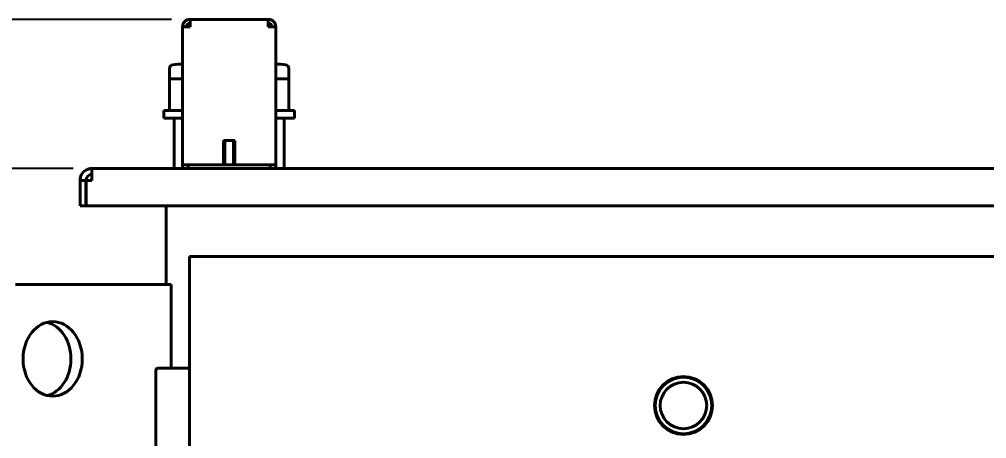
# Model space of a CAD drawing. Header units: millimetres. Extents: x 0 to 4756, y 0 to 3364.
# Drawn here: x 810 to 1328, y 1391 to 1616 of the extents above; entities that cross this region are included whole.
import ezdxf

# ---------------------------------------------------------------- set-up
doc = ezdxf.new("R2010")
doc.units = ezdxf.units.MM
doc.header["$LTSCALE"] = 4
for name, color, linetype, lineweight in [('가시적인 것(ISO)', 3, 'Continuous', 40), ('가시적인 좁은 것(ISO)', 3, 'Continuous', 35), ('치수(ISO)', 2, 'Continuous', 25)]:
    doc.layers.add(name, color=color, linetype=linetype, lineweight=lineweight)
doc.styles.add('치수 텍스트_PSTEK_POSCO', font='isocp.shx')
doc.dimstyles.new('치수_PSTEK_POSCO', dxfattribs={"dimscale": 4, "dimtxt": 5, "dimasz": 2.5, "dimexe": 2, "dimexo": 2.5, "dimgap": 1, "dimtad": 1, "dimrnd": 1e-08, "dimdsep": 46, "dimtxsty": '치수 텍스트_PSTEK_POSCO', "dimcen": 0.09, "dimdle": 10, "dimclrd": 7, "dimclre": 7, "dimclrt": 2, "dimadec": 1, "dimazin": 2, "dimtfac": 1, "dimtmove": 0, "dimatfit": 3, "dimfxl": 0, "dimtolj": 1, "dimlwd": -1, "dimlwe": -1, "dimarcsym": 0})

# ---------------------------------------------------------------- blocks, each defined once
blk = doc.blocks.new('*D23')
at = {"layer": 'Defpoints', "color": 0}
for p in [(848.47, 1536.02), (635.66, 417.82), (820.77, 417.82)]:
    blk.add_point(p, dxfattribs=at)
at = {"layer": '치수(ISO)', "color": 7}
for p, q in [((838.47, 1536.02), (627.66, 1536.02)), ((635.66, 1526.02), (635.66, 427.82)), ((810.77, 417.82), (627.66, 417.82))]:
    blk.add_line(p, q, dxfattribs=at)
for points in [[(634, 1526.02), (637.33, 1526.02), (635.66, 1536.02)], [(634, 427.82), (637.33, 427.82), (635.66, 417.82)]]:
    blk.add_solid(points, dxfattribs=at)
at = {"layer": '치수(ISO)', "color": 2, "insert": (621.66, 947.32), "char_height": 20, "attachment_point": 4, "rotation": 90, "style": '치수 텍스트_PSTEK_POSCO'}
blk.add_mtext('\\A1;1118.2', dxfattribs=at)
blk = doc.blocks.new('*D26')
at = {"layer": 'Defpoints', "color": 0}
for p in [(901.07, 1616.02), (560.38, 419.47), (820.77, 419.47)]:
    blk.add_point(p, dxfattribs=at)
at = {"layer": '치수(ISO)', "color": 7}
for p, q in [((891.07, 1616.02), (552.38, 1616.02)), ((560.38, 1606.02), (560.38, 429.47)), ((810.77, 419.47), (552.38, 419.47))]:
    blk.add_line(p, q, dxfattribs=at)
for points in [[(558.71, 1606.02), (562.05, 1606.02), (560.38, 1616.02)], [(558.71, 429.47), (562.05, 429.47), (560.38, 419.47)]]:
    blk.add_solid(points, dxfattribs=at)
at = {"layer": '치수(ISO)', "color": 2, "insert": (546.38, 986.21), "char_height": 20, "attachment_point": 4, "rotation": 90, "style": '치수 텍스트_PSTEK_POSCO'}
blk.add_mtext('\\A1;1196.6', dxfattribs=at)

msp = doc.modelspace()

# ---------------------------------------------------------------- linework, layer by layer
at = {"layer": '가시적인 것(ISO)'}
for p, q in [((901.0692, 1612.0208), (901.0692, 1616.0208)), ((901.0692, 1616.0208), (943.0692, 1616.0208)), ((943.0692, 1616.0208), (943.0692, 1612.0208)), ((901.0692, 1612.0208), (897.0692, 1612.0208)), ((897.0692, 1540.0208), (897.0692, 1612.0208)), ((947.0692, 1612.0208), (943.0692, 1612.0208)), ((947.0692, 1612.0208), (947.0692, 1540.0208)), ((890.0692, 1584.0208), (890.0692, 1589.6769)), ((954.0692, 1584.0208), (954.0692, 1589.6769)), ((890.0692, 1567.0208), (890.0692, 1584.0208)), ((890.0692, 1584.0208), (896.1807, 1584.0208)), ((896.1807, 1584.0208), (897.0692, 1584.0208)), ((947.0692, 1584.0208), (947.9577, 1584.0208)), ((947.9577, 1584.0208), (954.0692, 1584.0208)), ((954.0692, 1567.0208), (954.0692, 1584.0208)), ((897.0692, 1567.0208), (887.0692, 1567.0208)), ((887.0692, 1563.0208), (887.0692, 1567.0208)), ((957.0692, 1567.0208), (947.0692, 1567.0208)), ((957.0692, 1563.0208), (957.0692, 1567.0208)), ((887.0692, 1563.0208), (897.0692, 1563.0208)), ((892.5692, 1536.0208), (892.5692, 1563.0208)), ((947.0692, 1563.0208), (957.0692, 1563.0208)), ((951.5692, 1536.0208), (951.5692, 1563.0208)), ((925.0692, 1551.0208), (919.0692, 1551.0208)), ((919.0692, 1538.0208), (919.0692, 1551.0208)), ((925.0692, 1538.0208), (925.0692, 1551.0208)), ((848.4692, 1536.0208), (1483.0692, 1536.0208)), ((848.4692, 1536.0208), (848.4692, 1532.8208)), ((897.0692, 1538.0208), (897.0692, 1540.0208)), ((900.0692, 1538.0208), (897.0692, 1538.0208)), ((897.0692, 1538.0208), (897.0692, 1536.0208)), ((900.0692, 1536.0208), (900.0692, 1538.0208)), ((900.0692, 1538.0208), (944.0692, 1538.0208)), ((947.0692, 1538.0208), (944.0692, 1538.0208)), ((944.0692, 1538.0208), (944.0692, 1536.0208)), ((947.0692, 1538.0208), (947.0692, 1540.0208)), ((947.0692, 1536.0208), (947.0692, 1538.0208)), ((848.4692, 1532.8208), (848.4692, 1529.6208)), ((845.2692, 1529.6208), (842.0692, 1529.6208)), ((842.0692, 1529.6208), (842.0692, 1516.0208)), ((845.2692, 1516.0208), (845.2692, 1529.6208)), ((848.4692, 1529.6208), (845.3692, 1529.6208)), ((845.3692, 1529.6208), (845.3692, 1516.0208)), ((842.0692, 1516.0208), (845.2692, 1516.0208)), ((1486.1692, 1516.0208), (845.3692, 1516.0208)), ((888.2692, 1473.8208), (888.2692, 1516.0208)), ((900.7692, 818.8208), (900.7692, 1488.8208)), ((900.7692, 1488.8208), (1430.7692, 1488.8208)), ((890.9437, 1473.8208), (807.5422, 1473.8208)), ((890.9437, 1428.8208), (890.9437, 1473.8208)), ((882.7692, 1369.8208), (882.7692, 1427.8208)), ((883.7692, 1428.8208), (889.7692, 1428.8208)), ((889.7692, 1428.8208), (900.7692, 1428.8208))]:
    msp.add_line(p, q, dxfattribs=at)
for radius in [15.5803, 15.2, 12.5]:
    msp.add_circle((1165.7692, 1408.8208), radius, dxfattribs=at)
for centre, radius, start, end in [((901.0692, 1612.0208), 4, 90, 180), ((901.0692, 1612.0208), 2, 90, 180), ((943.0692, 1612.0208), 4, 0, 90), ((943.0692, 1612.0208), 2, 0, 90), ((892.0692, 1589.6769), 2, 95.130036, 180), ((922.0692, 1255.5121), 337.5088, 94.247912, 95.130036), ((922.0692, 1255.5121), 337.5088, 84.869964, 85.752088), ((952.0692, 1589.6769), 2, 0, 84.869964), ((848.4692, 1529.6208), 6.4, 90, 150), ((848.4692, 1529.6208), 6.4, 150, 180), ((848.4692, 1529.6208), 3.2, 90, 180), ((883.7692, 1427.8208), 1, 90, 180)]:
    msp.add_arc(centre, radius, start, end, dxfattribs=at)
msp.add_ellipse((827.3997, 1433.8208), major_axis=(0, 20), ratio=0.79430029, dxfattribs=at)
msp.add_ellipse((821.3244, 1433.8208), major_axis=(0, -20), ratio=0.79430029, start_param=0.19239882, end_param=2.94919384, dxfattribs=at)
at = {"layer": '가시적인 좁은 것(ISO)'}
for p, q in [((919.6682, 1551.0208), (919.6682, 1538.0208)), ((919.6682, 1551.0208), (919.6682, 1538.0208)), ((924.4702, 1538.0208), (924.4702, 1551.0208)), ((924.4702, 1538.0208), (924.4702, 1551.0208))]:
    msp.add_line(p, q, dxfattribs=at)

# ---------------------------------------------------------------- dimensions: what is measured, and where the dimension line sits
at = {"layer": '치수(ISO)', "color": 7}
for base, p1, p2, angle, override, picture, middle in [((560.3795, 419.4683), (901.0692, 1616.0208), (820.7692, 419.4683), 90, {"dimdec": 2, "dimlfac": 1.00004, "dimtp": 0, "dimtm": 0, "dimtdec": 2, "dimtofl": 0, "dimatfit": 1}, '*D26', (560.3795, 1017.7445)), ((635.6619, 417.8208), (848.4692, 1536.0208), (820.7692, 417.8208), 270, {"dimdec": 2, "dimtp": 0, "dimtm": 0, "dimtdec": 2, "dimtofl": 0, "dimatfit": 1}, '*D23', (635.6619, 976.9208))]:
    dim = msp.add_linear_dim(base=base, p1=p1, p2=p2, angle=angle, dimstyle='치수_PSTEK_POSCO', override=override, dxfattribs=at)
    dim.commit()
    dim.dimension.update_dxf_attribs({"geometry": picture, "text_midpoint": middle, "dimtype": 160})

doc.saveas('drawing.dxf')
